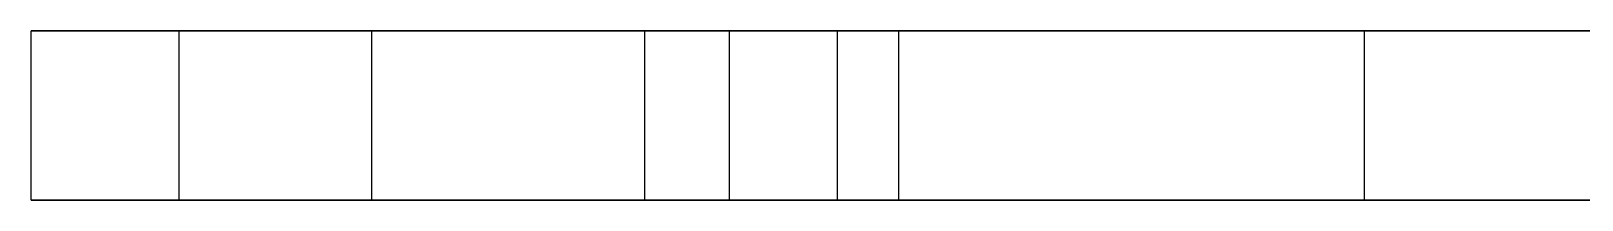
# Model space of a CAD drawing. Header units: millimetres. Extents: x -5 to 104, y -22 to 24.
# Drawn here: x 16.3 to 19.964, y 0 to 0.4 of the extents above; entities that cross this region are included whole.
import ezdxf

# ---------------------------------------------------------------- set-up
doc = ezdxf.new("R2010")
doc.units = ezdxf.units.MM
doc.linetypes.add('DASHED', pattern=[1.524, 1.27, -0.254])
doc.layers.add('HIDDEN', color=8, linetype='DASHED')
doc.layers.add('VISIBLE', color=7, linetype='CONTINUOUS')

msp = doc.modelspace()

# ---------------------------------------------------------------- linework, layer by layer
at = {"layer": 'HIDDEN'}
for points in [[(19.98571, 0.4), (19.84921, 0.4), (19.7127, 0.4), (19.57619, 0.4), (19.43968, 0.4), (19.30317, 0.4), (19.16667, 0.4), (19.03016, 0.4), (18.89365, 0.4), (18.75714, 0.4), (18.62063, 0.4), (18.48413, 0.4), (18.34762, 0.4), (18.21111, 0.4), (18.0746, 0.4), (17.9381, 0.4), (17.80159, 0.4), (17.66508, 0.4), (17.52857, 0.4), (17.39206, 0.4), (17.25556, 0.4), (17.11905, 0.4), (16.98254, 0.4), (16.84603, 0.4), (16.70952, 0.4), (16.57302, 0.4), (16.43651, 0.4), (16.3, 0.4)], [(17.75, 0.4), (17.73254, 0.4), (17.71508, 0.4), (17.69762, 0.4), (17.68016, 0.4), (17.6627, 0.4), (17.64524, 0.4), (17.62778, 0.4), (17.61032, 0.4), (17.59286, 0.4), (17.5754, 0.4), (17.55794, 0.4), (17.54048, 0.4), (17.52302, 0.4), (17.50556, 0.4), (17.4881, 0.4), (17.47063, 0.4), (17.45317, 0.4), (17.43571, 0.4), (17.41825, 0.4), (17.40079, 0.4), (17.38333, 0.4), (17.36587, 0.4), (17.34841, 0.4), (17.33095, 0.4), (17.31349, 0.4), (17.29603, 0.4), (17.27857, 0.4), (17.26111, 0.4), (17.24365, 0.4), (17.22619, 0.4), (17.20873, 0.4), (17.19127, 0.4), (17.17381, 0.4), (17.15635, 0.4), (17.13889, 0.4), (17.12143, 0.4), (17.10397, 0.4), (17.08651, 0.4), (17.06905, 0.4), (17.05159, 0.4), (17.03413, 0.4), (17.01667, 0.4), (16.99921, 0.4), (16.98175, 0.4), (16.96429, 0.4), (16.94683, 0.4), (16.92937, 0.4), (16.9119, 0.4), (16.89444, 0.4), (16.87698, 0.4), (16.85952, 0.4), (16.84206, 0.4), (16.8246, 0.4), (16.80714, 0.4), (16.78968, 0.4), (16.77222, 0.4), (16.75476, 0.4), (16.7373, 0.4), (16.71984, 0.4), (16.70238, 0.4), (16.68492, 0.4), (16.66746, 0.4), (16.65, 0.4)], [(16.65, 0.4), (16.65873, 0.4), (16.66746, 0.4), (16.67619, 0.4), (16.68492, 0.4), (16.69365, 0.4), (16.70238, 0.4), (16.71111, 0.4), (16.71984, 0.4), (16.72857, 0.4), (16.7373, 0.4), (16.74603, 0.4), (16.75476, 0.4), (16.76349, 0.4), (16.77222, 0.4), (16.78095, 0.4), (16.78968, 0.4), (16.79841, 0.4), (16.80714, 0.4), (16.81587, 0.4), (16.8246, 0.4), (16.83333, 0.4), (16.84206, 0.4), (16.85079, 0.4), (16.85952, 0.4), (16.86825, 0.4), (16.87698, 0.4), (16.88571, 0.4), (16.89444, 0.4), (16.90317, 0.4), (16.9119, 0.4), (16.92063, 0.4), (16.92937, 0.4), (16.9381, 0.4), (16.94683, 0.4), (16.95556, 0.4), (16.96429, 0.4), (16.97302, 0.4), (16.98175, 0.4), (16.99048, 0.4), (16.99921, 0.4), (17.00794, 0.4), (17.01667, 0.4), (17.0254, 0.4), (17.03413, 0.4), (17.04286, 0.4), (17.05159, 0.4), (17.06032, 0.4), (17.06905, 0.4), (17.07778, 0.4), (17.08651, 0.4), (17.09524, 0.4), (17.10397, 0.4), (17.1127, 0.4), (17.12143, 0.4), (17.13016, 0.4), (17.13889, 0.4), (17.14762, 0.4), (17.15635, 0.4), (17.16508, 0.4), (17.17381, 0.4), (17.18254, 0.4), (17.19127, 0.4), (17.2, 0.4)], [(16.65, 0), (16.65, 0.4)], [(18.20551, 0.4), (18.18805, 0.4), (18.17059, 0.4), (18.15313, 0.4), (18.13567, 0.4), (18.11821, 0.4), (18.10075, 0.4), (18.08329, 0.4), (18.06583, 0.4), (18.04837, 0.4), (18.03091, 0.4), (18.01345, 0.4), (17.99599, 0.4), (17.97853, 0.4), (17.96107, 0.4), (17.94361, 0.4), (17.92615, 0.4), (17.90869, 0.4), (17.89123, 0.4), (17.87377, 0.4), (17.85631, 0.4), (17.83885, 0.4), (17.82139, 0.4), (17.80393, 0.4), (17.78647, 0.4), (17.76901, 0.4), (17.75155, 0.4), (17.73409, 0.4), (17.71662, 0.4), (17.69916, 0.4), (17.6817, 0.4), (17.66424, 0.4), (17.64678, 0.4), (17.62932, 0.4), (17.61186, 0.4), (17.5944, 0.4), (17.57694, 0.4), (17.55948, 0.4), (17.54202, 0.4), (17.52456, 0.4), (17.5071, 0.4), (17.48964, 0.4), (17.47218, 0.4), (17.45472, 0.4), (17.43726, 0.4), (17.4198, 0.4), (17.40234, 0.4), (17.38488, 0.4), (17.36742, 0.4), (17.34996, 0.4), (17.3325, 0.4), (17.31504, 0.4), (17.29758, 0.4), (17.28012, 0.4), (17.26266, 0.4), (17.2452, 0.4), (17.22774, 0.4), (17.21028, 0.4), (17.19282, 0.4), (17.17535, 0.4), (17.15789, 0.4), (17.14043, 0.4), (17.12297, 0.4), (17.10551, 0.4)], [(17.10551, 0.4), (17.11424, 0.4), (17.12297, 0.4), (17.1317, 0.4), (17.14043, 0.4), (17.14916, 0.4), (17.15789, 0.4), (17.16662, 0.4), (17.17535, 0.4), (17.18409, 0.4), (17.19282, 0.4), (17.20155, 0.4), (17.21028, 0.4), (17.21901, 0.4), (17.22774, 0.4), (17.23647, 0.4), (17.2452, 0.4), (17.25393, 0.4), (17.26266, 0.4), (17.27139, 0.4), (17.28012, 0.4), (17.28885, 0.4), (17.29758, 0.4), (17.30631, 0.4), (17.31504, 0.4), (17.32377, 0.4), (17.3325, 0.4), (17.34123, 0.4), (17.34996, 0.4), (17.35869, 0.4), (17.36742, 0.4), (17.37615, 0.4), (17.38488, 0.4), (17.39361, 0.4), (17.40234, 0.4), (17.41107, 0.4), (17.4198, 0.4), (17.42853, 0.4), (17.43726, 0.4), (17.44599, 0.4), (17.45472, 0.4), (17.46345, 0.4), (17.47218, 0.4), (17.48091, 0.4), (17.48964, 0.4), (17.49837, 0.4), (17.5071, 0.4), (17.51583, 0.4), (17.52456, 0.4), (17.53329, 0.4), (17.54202, 0.4), (17.55075, 0.4), (17.55948, 0.4), (17.56821, 0.4), (17.57694, 0.4), (17.58567, 0.4), (17.5944, 0.4), (17.60313, 0.4), (17.61186, 0.4), (17.62059, 0.4), (17.62932, 0.4), (17.63805, 0.4), (17.64678, 0.4), (17.65551, 0.4)], [(18.20551, 0.4), (18.18805, 0.4), (18.17059, 0.4), (18.15313, 0.4), (18.13567, 0.4), (18.11821, 0.4), (18.10075, 0.4), (18.08329, 0.4), (18.06583, 0.4), (18.04837, 0.4), (18.03091, 0.4), (18.01345, 0.4), (17.99599, 0.4), (17.97853, 0.4), (17.96107, 0.4), (17.94361, 0.4), (17.92615, 0.4), (17.90869, 0.4), (17.89123, 0.4), (17.87377, 0.4), (17.85631, 0.4), (17.83885, 0.4), (17.82139, 0.4), (17.80393, 0.4), (17.78647, 0.4), (17.76901, 0.4), (17.75155, 0.4), (17.73409, 0.4), (17.71662, 0.4), (17.69916, 0.4), (17.6817, 0.4), (17.66424, 0.4), (17.64678, 0.4), (17.62932, 0.4), (17.61186, 0.4), (17.5944, 0.4), (17.57694, 0.4), (17.55948, 0.4), (17.54202, 0.4), (17.52456, 0.4), (17.5071, 0.4), (17.48964, 0.4), (17.47218, 0.4), (17.45472, 0.4), (17.43726, 0.4), (17.4198, 0.4), (17.40234, 0.4), (17.38488, 0.4), (17.36742, 0.4), (17.34996, 0.4), (17.3325, 0.4), (17.31504, 0.4), (17.29758, 0.4), (17.28012, 0.4), (17.26266, 0.4), (17.2452, 0.4), (17.22774, 0.4), (17.21028, 0.4), (17.19282, 0.4), (17.17535, 0.4), (17.15789, 0.4), (17.14043, 0.4), (17.12297, 0.4), (17.10551, 0.4)], [(17.10551, 0.4), (17.11424, 0.4), (17.12297, 0.4), (17.1317, 0.4), (17.14043, 0.4), (17.14916, 0.4), (17.15789, 0.4), (17.16662, 0.4), (17.17535, 0.4), (17.18409, 0.4), (17.19282, 0.4), (17.20155, 0.4), (17.21028, 0.4), (17.21901, 0.4), (17.22774, 0.4), (17.23647, 0.4), (17.2452, 0.4), (17.25393, 0.4), (17.26266, 0.4), (17.27139, 0.4), (17.28012, 0.4), (17.28885, 0.4), (17.29758, 0.4), (17.30631, 0.4), (17.31504, 0.4), (17.32377, 0.4), (17.3325, 0.4), (17.34123, 0.4), (17.34996, 0.4), (17.35869, 0.4), (17.36742, 0.4), (17.37615, 0.4), (17.38488, 0.4), (17.39361, 0.4), (17.40234, 0.4), (17.41107, 0.4), (17.4198, 0.4), (17.42853, 0.4), (17.43726, 0.4), (17.44599, 0.4), (17.45472, 0.4), (17.46345, 0.4), (17.47218, 0.4), (17.48091, 0.4), (17.48964, 0.4), (17.49837, 0.4), (17.5071, 0.4), (17.51583, 0.4), (17.52456, 0.4), (17.53329, 0.4), (17.54202, 0.4), (17.55075, 0.4), (17.55948, 0.4), (17.56821, 0.4), (17.57694, 0.4), (17.58567, 0.4), (17.5944, 0.4), (17.60313, 0.4), (17.61186, 0.4), (17.62059, 0.4), (17.62932, 0.4), (17.63805, 0.4), (17.64678, 0.4), (17.65551, 0.4)], [(17.10551, 0), (17.10551, 0.4)], [(17.10551, 0), (17.10551, 0.4)], [(17.2, 0.4), (17.20873, 0.4), (17.21746, 0.4), (17.22619, 0.4), (17.23492, 0.4), (17.24365, 0.4), (17.25238, 0.4), (17.26111, 0.4), (17.26984, 0.4), (17.27857, 0.4), (17.2873, 0.4), (17.29603, 0.4), (17.30476, 0.4), (17.31349, 0.4), (17.32222, 0.4), (17.33095, 0.4), (17.33968, 0.4), (17.34841, 0.4), (17.35714, 0.4), (17.36587, 0.4), (17.3746, 0.4), (17.38333, 0.4), (17.39206, 0.4), (17.40079, 0.4), (17.40952, 0.4), (17.41825, 0.4), (17.42698, 0.4), (17.43571, 0.4), (17.44444, 0.4), (17.45317, 0.4), (17.4619, 0.4), (17.47063, 0.4), (17.47937, 0.4), (17.4881, 0.4), (17.49683, 0.4), (17.50556, 0.4), (17.51429, 0.4), (17.52302, 0.4), (17.53175, 0.4), (17.54048, 0.4), (17.54921, 0.4), (17.55794, 0.4), (17.56667, 0.4), (17.5754, 0.4), (17.58413, 0.4), (17.59286, 0.4), (17.60159, 0.4), (17.61032, 0.4), (17.61905, 0.4), (17.62778, 0.4), (17.63651, 0.4), (17.64524, 0.4), (17.65397, 0.4), (17.6627, 0.4), (17.67143, 0.4), (17.68016, 0.4), (17.68889, 0.4), (17.69762, 0.4), (17.70635, 0.4), (17.71508, 0.4), (17.72381, 0.4), (17.73254, 0.4), (17.74127, 0.4), (17.75, 0.4)], [(17.65551, 0.4), (17.66424, 0.4), (17.67297, 0.4), (17.6817, 0.4), (17.69043, 0.4), (17.69916, 0.4), (17.70789, 0.4), (17.71662, 0.4), (17.72535, 0.4), (17.73409, 0.4), (17.74282, 0.4), (17.75155, 0.4), (17.76028, 0.4), (17.76901, 0.4), (17.77774, 0.4), (17.78647, 0.4), (17.7952, 0.4), (17.80393, 0.4), (17.81266, 0.4), (17.82139, 0.4), (17.83012, 0.4), (17.83885, 0.4), (17.84758, 0.4), (17.85631, 0.4), (17.86504, 0.4), (17.87377, 0.4), (17.8825, 0.4), (17.89123, 0.4), (17.89996, 0.4), (17.90869, 0.4), (17.91742, 0.4), (17.92615, 0.4), (17.93488, 0.4), (17.94361, 0.4), (17.95234, 0.4), (17.96107, 0.4), (17.9698, 0.4), (17.97853, 0.4), (17.98726, 0.4), (17.99599, 0.4), (18.00472, 0.4), (18.01345, 0.4), (18.02218, 0.4), (18.03091, 0.4), (18.03964, 0.4), (18.04837, 0.4), (18.0571, 0.4), (18.06583, 0.4), (18.07456, 0.4), (18.08329, 0.4), (18.09202, 0.4), (18.10075, 0.4), (18.10948, 0.4), (18.11821, 0.4), (18.12694, 0.4), (18.13567, 0.4), (18.1444, 0.4), (18.15313, 0.4), (18.16186, 0.4), (18.17059, 0.4), (18.17932, 0.4), (18.18805, 0.4), (18.19678, 0.4), (18.20551, 0.4)], [(17.65551, 0.4), (17.66424, 0.4), (17.67297, 0.4), (17.6817, 0.4), (17.69043, 0.4), (17.69916, 0.4), (17.70789, 0.4), (17.71662, 0.4), (17.72535, 0.4), (17.73409, 0.4), (17.74282, 0.4), (17.75155, 0.4), (17.76028, 0.4), (17.76901, 0.4), (17.77774, 0.4), (17.78647, 0.4), (17.7952, 0.4), (17.80393, 0.4), (17.81266, 0.4), (17.82139, 0.4), (17.83012, 0.4), (17.83885, 0.4), (17.84758, 0.4), (17.85631, 0.4), (17.86504, 0.4), (17.87377, 0.4), (17.8825, 0.4), (17.89123, 0.4), (17.89996, 0.4), (17.90869, 0.4), (17.91742, 0.4), (17.92615, 0.4), (17.93488, 0.4), (17.94361, 0.4), (17.95234, 0.4), (17.96107, 0.4), (17.9698, 0.4), (17.97853, 0.4), (17.98726, 0.4), (17.99599, 0.4), (18.00472, 0.4), (18.01345, 0.4), (18.02218, 0.4), (18.03091, 0.4), (18.03964, 0.4), (18.04837, 0.4), (18.0571, 0.4), (18.06583, 0.4), (18.07456, 0.4), (18.08329, 0.4), (18.09202, 0.4), (18.10075, 0.4), (18.10948, 0.4), (18.11821, 0.4), (18.12694, 0.4), (18.13567, 0.4), (18.1444, 0.4), (18.15313, 0.4), (18.16186, 0.4), (18.17059, 0.4), (18.17932, 0.4), (18.18805, 0.4), (18.19678, 0.4), (18.20551, 0.4)], [(17.75, 0), (17.75, 0.4)], [(19.96905, 0.4), (19.88492, 0.4), (19.80079, 0.4), (19.71667, 0.4), (19.63254, 0.4), (19.54841, 0.4), (19.46429, 0.4), (19.38016, 0.4), (19.29603, 0.4), (19.2119, 0.4), (19.12778, 0.4), (19.04365, 0.4), (18.95952, 0.4), (18.8754, 0.4), (18.79127, 0.4), (18.70714, 0.4), (18.62302, 0.4), (18.53889, 0.4), (18.45476, 0.4), (18.37063, 0.4), (18.28651, 0.4), (18.20238, 0.4), (18.11825, 0.4), (18.03413, 0.4), (17.95, 0.4)], [(17.95, 0.4), (17.99206, 0.4), (18.03413, 0.4), (18.07619, 0.4), (18.11825, 0.4), (18.16032, 0.4), (18.20238, 0.4), (18.24444, 0.4), (18.28651, 0.4), (18.32857, 0.4), (18.37063, 0.4), (18.4127, 0.4), (18.45476, 0.4), (18.49683, 0.4), (18.53889, 0.4), (18.58095, 0.4), (18.62302, 0.4), (18.66508, 0.4), (18.70714, 0.4), (18.74921, 0.4), (18.79127, 0.4), (18.83333, 0.4), (18.8754, 0.4), (18.91746, 0.4), (18.95952, 0.4), (19.00159, 0.4), (19.04365, 0.4), (19.08571, 0.4), (19.12778, 0.4), (19.16984, 0.4), (19.2119, 0.4), (19.25397, 0.4), (19.29603, 0.4), (19.3381, 0.4), (19.38016, 0.4), (19.42222, 0.4), (19.46429, 0.4), (19.50635, 0.4), (19.54841, 0.4), (19.59048, 0.4), (19.63254, 0.4), (19.6746, 0.4), (19.71667, 0.4), (19.75873, 0.4), (19.80079, 0.4), (19.84286, 0.4), (19.88492, 0.4), (19.92698, 0.4), (19.96905, 0.4)], [(17.95, 0), (17.95, 0.4)], [(18.20551, 0), (18.20551, 0.4)], [(18.20551, 0), (18.20551, 0.4)], [(19.45, 0.4), (19.43254, 0.4), (19.41508, 0.4), (19.39762, 0.4), (19.38016, 0.4), (19.3627, 0.4), (19.34524, 0.4), (19.32778, 0.4), (19.31032, 0.4), (19.29286, 0.4), (19.2754, 0.4), (19.25794, 0.4), (19.24048, 0.4), (19.22302, 0.4), (19.20556, 0.4), (19.1881, 0.4), (19.17063, 0.4), (19.15317, 0.4), (19.13571, 0.4), (19.11825, 0.4), (19.10079, 0.4), (19.08333, 0.4), (19.06587, 0.4), (19.04841, 0.4), (19.03095, 0.4), (19.01349, 0.4), (18.99603, 0.4), (18.97857, 0.4), (18.96111, 0.4), (18.94365, 0.4), (18.92619, 0.4), (18.90873, 0.4), (18.89127, 0.4), (18.87381, 0.4), (18.85635, 0.4), (18.83889, 0.4), (18.82143, 0.4), (18.80397, 0.4), (18.78651, 0.4), (18.76905, 0.4), (18.75159, 0.4), (18.73413, 0.4), (18.71667, 0.4), (18.69921, 0.4), (18.68175, 0.4), (18.66429, 0.4), (18.64683, 0.4), (18.62937, 0.4), (18.6119, 0.4), (18.59444, 0.4), (18.57698, 0.4), (18.55952, 0.4), (18.54206, 0.4), (18.5246, 0.4), (18.50714, 0.4), (18.48968, 0.4), (18.47222, 0.4), (18.45476, 0.4), (18.4373, 0.4), (18.41984, 0.4), (18.40238, 0.4), (18.38492, 0.4), (18.36746, 0.4), (18.35, 0.4)], [(18.35, 0.4), (18.35873, 0.4), (18.36746, 0.4), (18.37619, 0.4), (18.38492, 0.4), (18.39365, 0.4), (18.40238, 0.4), (18.41111, 0.4), (18.41984, 0.4), (18.42857, 0.4), (18.4373, 0.4), (18.44603, 0.4), (18.45476, 0.4), (18.46349, 0.4), (18.47222, 0.4), (18.48095, 0.4), (18.48968, 0.4), (18.49841, 0.4), (18.50714, 0.4), (18.51587, 0.4), (18.5246, 0.4), (18.53333, 0.4), (18.54206, 0.4), (18.55079, 0.4), (18.55952, 0.4), (18.56825, 0.4), (18.57698, 0.4), (18.58571, 0.4), (18.59444, 0.4), (18.60317, 0.4), (18.6119, 0.4), (18.62063, 0.4), (18.62937, 0.4), (18.6381, 0.4), (18.64683, 0.4), (18.65556, 0.4), (18.66429, 0.4), (18.67302, 0.4), (18.68175, 0.4), (18.69048, 0.4), (18.69921, 0.4), (18.70794, 0.4), (18.71667, 0.4), (18.7254, 0.4), (18.73413, 0.4), (18.74286, 0.4), (18.75159, 0.4), (18.76032, 0.4), (18.76905, 0.4), (18.77778, 0.4), (18.78651, 0.4), (18.79524, 0.4), (18.80397, 0.4), (18.8127, 0.4), (18.82143, 0.4), (18.83016, 0.4), (18.83889, 0.4), (18.84762, 0.4), (18.85635, 0.4), (18.86508, 0.4), (18.87381, 0.4), (18.88254, 0.4), (18.89127, 0.4), (18.9, 0.4)], [(19.45, 0.4), (19.43254, 0.4), (19.41508, 0.4), (19.39762, 0.4), (19.38016, 0.4), (19.3627, 0.4), (19.34524, 0.4), (19.32778, 0.4), (19.31032, 0.4), (19.29286, 0.4), (19.2754, 0.4), (19.25794, 0.4), (19.24048, 0.4), (19.22302, 0.4), (19.20556, 0.4), (19.1881, 0.4), (19.17063, 0.4), (19.15317, 0.4), (19.13571, 0.4), (19.11825, 0.4), (19.10079, 0.4), (19.08333, 0.4), (19.06587, 0.4), (19.04841, 0.4), (19.03095, 0.4), (19.01349, 0.4), (18.99603, 0.4), (18.97857, 0.4), (18.96111, 0.4), (18.94365, 0.4), (18.92619, 0.4), (18.90873, 0.4), (18.89127, 0.4), (18.87381, 0.4), (18.85635, 0.4), (18.83889, 0.4), (18.82143, 0.4), (18.80397, 0.4), (18.78651, 0.4), (18.76905, 0.4), (18.75159, 0.4), (18.73413, 0.4), (18.71667, 0.4), (18.69921, 0.4), (18.68175, 0.4), (18.66429, 0.4), (18.64683, 0.4), (18.62937, 0.4), (18.6119, 0.4), (18.59444, 0.4), (18.57698, 0.4), (18.55952, 0.4), (18.54206, 0.4), (18.5246, 0.4), (18.50714, 0.4), (18.48968, 0.4), (18.47222, 0.4), (18.45476, 0.4), (18.4373, 0.4), (18.41984, 0.4), (18.40238, 0.4), (18.38492, 0.4), (18.36746, 0.4), (18.35, 0.4)], [(18.35, 0.4), (18.35873, 0.4), (18.36746, 0.4), (18.37619, 0.4), (18.38492, 0.4), (18.39365, 0.4), (18.40238, 0.4), (18.41111, 0.4), (18.41984, 0.4), (18.42857, 0.4), (18.4373, 0.4), (18.44603, 0.4), (18.45476, 0.4), (18.46349, 0.4), (18.47222, 0.4), (18.48095, 0.4), (18.48968, 0.4), (18.49841, 0.4), (18.50714, 0.4), (18.51587, 0.4), (18.5246, 0.4), (18.53333, 0.4), (18.54206, 0.4), (18.55079, 0.4), (18.55952, 0.4), (18.56825, 0.4), (18.57698, 0.4), (18.58571, 0.4), (18.59444, 0.4), (18.60317, 0.4), (18.6119, 0.4), (18.62063, 0.4), (18.62937, 0.4), (18.6381, 0.4), (18.64683, 0.4), (18.65556, 0.4), (18.66429, 0.4), (18.67302, 0.4), (18.68175, 0.4), (18.69048, 0.4), (18.69921, 0.4), (18.70794, 0.4), (18.71667, 0.4), (18.7254, 0.4), (18.73413, 0.4), (18.74286, 0.4), (18.75159, 0.4), (18.76032, 0.4), (18.76905, 0.4), (18.77778, 0.4), (18.78651, 0.4), (18.79524, 0.4), (18.80397, 0.4), (18.8127, 0.4), (18.82143, 0.4), (18.83016, 0.4), (18.83889, 0.4), (18.84762, 0.4), (18.85635, 0.4), (18.86508, 0.4), (18.87381, 0.4), (18.88254, 0.4), (18.89127, 0.4), (18.9, 0.4)], [(18.35, 0), (18.35, 0.4)], [(18.35, 0), (18.35, 0.4)], [(18.9, 0.4), (18.90873, 0.4), (18.91746, 0.4), (18.92619, 0.4), (18.93492, 0.4), (18.94365, 0.4), (18.95238, 0.4), (18.96111, 0.4), (18.96984, 0.4), (18.97857, 0.4), (18.9873, 0.4), (18.99603, 0.4), (19.00476, 0.4), (19.01349, 0.4), (19.02222, 0.4), (19.03095, 0.4), (19.03968, 0.4), (19.04841, 0.4), (19.05714, 0.4), (19.06587, 0.4), (19.0746, 0.4), (19.08333, 0.4), (19.09206, 0.4), (19.10079, 0.4), (19.10952, 0.4), (19.11825, 0.4), (19.12698, 0.4), (19.13571, 0.4), (19.14444, 0.4), (19.15317, 0.4), (19.1619, 0.4), (19.17063, 0.4), (19.17937, 0.4), (19.1881, 0.4), (19.19683, 0.4), (19.20556, 0.4), (19.21429, 0.4), (19.22302, 0.4), (19.23175, 0.4), (19.24048, 0.4), (19.24921, 0.4), (19.25794, 0.4), (19.26667, 0.4), (19.2754, 0.4), (19.28413, 0.4), (19.29286, 0.4), (19.30159, 0.4), (19.31032, 0.4), (19.31905, 0.4), (19.32778, 0.4), (19.33651, 0.4), (19.34524, 0.4), (19.35397, 0.4), (19.3627, 0.4), (19.37143, 0.4), (19.38016, 0.4), (19.38889, 0.4), (19.39762, 0.4), (19.40635, 0.4), (19.41508, 0.4), (19.42381, 0.4), (19.43254, 0.4), (19.44127, 0.4), (19.45, 0.4)], [(18.9, 0.4), (18.90873, 0.4), (18.91746, 0.4), (18.92619, 0.4), (18.93492, 0.4), (18.94365, 0.4), (18.95238, 0.4), (18.96111, 0.4), (18.96984, 0.4), (18.97857, 0.4), (18.9873, 0.4), (18.99603, 0.4), (19.00476, 0.4), (19.01349, 0.4), (19.02222, 0.4), (19.03095, 0.4), (19.03968, 0.4), (19.04841, 0.4), (19.05714, 0.4), (19.06587, 0.4), (19.0746, 0.4), (19.08333, 0.4), (19.09206, 0.4), (19.10079, 0.4), (19.10952, 0.4), (19.11825, 0.4), (19.12698, 0.4), (19.13571, 0.4), (19.14444, 0.4), (19.15317, 0.4), (19.1619, 0.4), (19.17063, 0.4), (19.17937, 0.4), (19.1881, 0.4), (19.19683, 0.4), (19.20556, 0.4), (19.21429, 0.4), (19.22302, 0.4), (19.23175, 0.4), (19.24048, 0.4), (19.24921, 0.4), (19.25794, 0.4), (19.26667, 0.4), (19.2754, 0.4), (19.28413, 0.4), (19.29286, 0.4), (19.30159, 0.4), (19.31032, 0.4), (19.31905, 0.4), (19.32778, 0.4), (19.33651, 0.4), (19.34524, 0.4), (19.35397, 0.4), (19.3627, 0.4), (19.37143, 0.4), (19.38016, 0.4), (19.38889, 0.4), (19.39762, 0.4), (19.40635, 0.4), (19.41508, 0.4), (19.42381, 0.4), (19.43254, 0.4), (19.44127, 0.4), (19.45, 0.4)], [(19.45, 0), (19.45, 0.4)], [(19.45, 0), (19.45, 0.4)], [(19.98571, 0), (19.84921, 0), (19.7127, 0), (19.57619, 0), (19.43968, 0), (19.30317, 0), (19.16667, 0), (19.03016, 0), (18.89365, 0), (18.75714, 0), (18.62063, 0), (18.48413, 0), (18.34762, 0), (18.21111, 0), (18.0746, 0), (17.9381, 0), (17.80159, 0), (17.66508, 0), (17.52857, 0), (17.39206, 0), (17.25556, 0), (17.11905, 0), (16.98254, 0), (16.84603, 0), (16.70952, 0), (16.57302, 0), (16.43651, 0), (16.3, 0)], [(17.75, 0), (17.73254, 0), (17.71508, 0), (17.69762, 0), (17.68016, 0), (17.6627, 0), (17.64524, 0), (17.62778, 0), (17.61032, 0), (17.59286, 0), (17.5754, 0), (17.55794, 0), (17.54048, 0), (17.52302, 0), (17.50556, 0), (17.4881, 0), (17.47063, 0), (17.45317, 0), (17.43571, 0), (17.41825, 0), (17.40079, 0), (17.38333, 0), (17.36587, 0), (17.34841, 0), (17.33095, 0), (17.31349, 0), (17.29603, 0), (17.27857, 0), (17.26111, 0), (17.24365, 0), (17.22619, 0), (17.20873, 0), (17.19127, 0), (17.17381, 0), (17.15635, 0), (17.13889, 0), (17.12143, 0), (17.10397, 0), (17.08651, 0), (17.06905, 0), (17.05159, 0), (17.03413, 0), (17.01667, 0), (16.99921, 0), (16.98175, 0), (16.96429, 0), (16.94683, 0), (16.92937, 0), (16.9119, 0), (16.89444, 0), (16.87698, 0), (16.85952, 0), (16.84206, 0), (16.8246, 0), (16.80714, 0), (16.78968, 0), (16.77222, 0), (16.75476, 0), (16.7373, 0), (16.71984, 0), (16.70238, 0), (16.68492, 0), (16.66746, 0), (16.65, 0)], [(16.65, 0), (16.65873, 0), (16.66746, 0), (16.67619, 0), (16.68492, 0), (16.69365, 0), (16.70238, 0), (16.71111, 0), (16.71984, 0), (16.72857, 0), (16.7373, 0), (16.74603, 0), (16.75476, 0), (16.76349, 0), (16.77222, 0), (16.78095, 0), (16.78968, 0), (16.79841, 0), (16.80714, 0), (16.81587, 0), (16.8246, 0), (16.83333, 0), (16.84206, 0), (16.85079, 0), (16.85952, 0), (16.86825, 0), (16.87698, 0), (16.88571, 0), (16.89444, 0), (16.90317, 0), (16.9119, 0), (16.92063, 0), (16.92937, 0), (16.9381, 0), (16.94683, 0), (16.95556, 0), (16.96429, 0), (16.97302, 0), (16.98175, 0), (16.99048, 0), (16.99921, 0), (17.00794, 0), (17.01667, 0), (17.0254, 0), (17.03413, 0), (17.04286, 0), (17.05159, 0), (17.06032, 0), (17.06905, 0), (17.07778, 0), (17.08651, 0), (17.09524, 0), (17.10397, 0), (17.1127, 0), (17.12143, 0), (17.13016, 0), (17.13889, 0), (17.14762, 0), (17.15635, 0), (17.16508, 0), (17.17381, 0), (17.18254, 0), (17.19127, 0), (17.2, 0)], [(18.20551, 0), (18.18805, 0), (18.17059, 0), (18.15313, 0), (18.13567, 0), (18.11821, 0), (18.10075, 0), (18.08329, 0), (18.06583, 0), (18.04837, 0), (18.03091, 0), (18.01345, 0), (17.99599, 0), (17.97853, 0), (17.96107, 0), (17.94361, 0), (17.92615, 0), (17.90869, 0), (17.89123, 0), (17.87377, 0), (17.85631, 0), (17.83885, 0), (17.82139, 0), (17.80393, 0), (17.78647, 0), (17.76901, 0), (17.75155, 0), (17.73409, 0), (17.71662, 0), (17.69916, 0), (17.6817, 0), (17.66424, 0), (17.64678, 0), (17.62932, 0), (17.61186, 0), (17.5944, 0), (17.57694, 0), (17.55948, 0), (17.54202, 0), (17.52456, 0), (17.5071, 0), (17.48964, 0), (17.47218, 0), (17.45472, 0), (17.43726, 0), (17.4198, 0), (17.40234, 0), (17.38488, 0), (17.36742, 0), (17.34996, 0), (17.3325, 0), (17.31504, 0), (17.29758, 0), (17.28012, 0), (17.26266, 0), (17.2452, 0), (17.22774, 0), (17.21028, 0), (17.19282, 0), (17.17535, 0), (17.15789, 0), (17.14043, 0), (17.12297, 0), (17.10551, 0)], [(17.10551, 0), (17.11424, 0), (17.12297, 0), (17.1317, 0), (17.14043, 0), (17.14916, 0), (17.15789, 0), (17.16662, 0), (17.17535, 0), (17.18409, 0), (17.19282, 0), (17.20155, 0), (17.21028, 0), (17.21901, 0), (17.22774, 0), (17.23647, 0), (17.2452, 0), (17.25393, 0), (17.26266, 0), (17.27139, 0), (17.28012, 0), (17.28885, 0), (17.29758, 0), (17.30631, 0), (17.31504, 0), (17.32377, 0), (17.3325, 0), (17.34123, 0), (17.34996, 0), (17.35869, 0), (17.36742, 0), (17.37615, 0), (17.38488, 0), (17.39361, 0), (17.40234, 0), (17.41107, 0), (17.4198, 0), (17.42853, 0), (17.43726, 0), (17.44599, 0), (17.45472, 0), (17.46345, 0), (17.47218, 0), (17.48091, 0), (17.48964, 0), (17.49837, 0), (17.5071, 0), (17.51583, 0), (17.52456, 0), (17.53329, 0), (17.54202, 0), (17.55075, 0), (17.55948, 0), (17.56821, 0), (17.57694, 0), (17.58567, 0), (17.5944, 0), (17.60313, 0), (17.61186, 0), (17.62059, 0), (17.62932, 0), (17.63805, 0), (17.64678, 0), (17.65551, 0)], [(18.20551, 0), (18.18805, 0), (18.17059, 0), (18.15313, 0), (18.13567, 0), (18.11821, 0), (18.10075, 0), (18.08329, 0), (18.06583, 0), (18.04837, 0), (18.03091, 0), (18.01345, 0), (17.99599, 0), (17.97853, 0), (17.96107, 0), (17.94361, 0), (17.92615, 0), (17.90869, 0), (17.89123, 0), (17.87377, 0), (17.85631, 0), (17.83885, 0), (17.82139, 0), (17.80393, 0), (17.78647, 0), (17.76901, 0), (17.75155, 0), (17.73409, 0), (17.71662, 0), (17.69916, 0), (17.6817, 0), (17.66424, 0), (17.64678, 0), (17.62932, 0), (17.61186, 0), (17.5944, 0), (17.57694, 0), (17.55948, 0), (17.54202, 0), (17.52456, 0), (17.5071, 0), (17.48964, 0), (17.47218, 0), (17.45472, 0), (17.43726, 0), (17.4198, 0), (17.40234, 0), (17.38488, 0), (17.36742, 0), (17.34996, 0), (17.3325, 0), (17.31504, 0), (17.29758, 0), (17.28012, 0), (17.26266, 0), (17.2452, 0), (17.22774, 0), (17.21028, 0), (17.19282, 0), (17.17535, 0), (17.15789, 0), (17.14043, 0), (17.12297, 0), (17.10551, 0)], [(17.10551, 0), (17.11424, 0), (17.12297, 0), (17.1317, 0), (17.14043, 0), (17.14916, 0), (17.15789, 0), (17.16662, 0), (17.17535, 0), (17.18409, 0), (17.19282, 0), (17.20155, 0), (17.21028, 0), (17.21901, 0), (17.22774, 0), (17.23647, 0), (17.2452, 0), (17.25393, 0), (17.26266, 0), (17.27139, 0), (17.28012, 0), (17.28885, 0), (17.29758, 0), (17.30631, 0), (17.31504, 0), (17.32377, 0), (17.3325, 0), (17.34123, 0), (17.34996, 0), (17.35869, 0), (17.36742, 0), (17.37615, 0), (17.38488, 0), (17.39361, 0), (17.40234, 0), (17.41107, 0), (17.4198, 0), (17.42853, 0), (17.43726, 0), (17.44599, 0), (17.45472, 0), (17.46345, 0), (17.47218, 0), (17.48091, 0), (17.48964, 0), (17.49837, 0), (17.5071, 0), (17.51583, 0), (17.52456, 0), (17.53329, 0), (17.54202, 0), (17.55075, 0), (17.55948, 0), (17.56821, 0), (17.57694, 0), (17.58567, 0), (17.5944, 0), (17.60313, 0), (17.61186, 0), (17.62059, 0), (17.62932, 0), (17.63805, 0), (17.64678, 0), (17.65551, 0)], [(17.2, 0), (17.20873, 0), (17.21746, 0), (17.22619, 0), (17.23492, 0), (17.24365, 0), (17.25238, 0), (17.26111, 0), (17.26984, 0), (17.27857, 0), (17.2873, 0), (17.29603, 0), (17.30476, 0), (17.31349, 0), (17.32222, 0), (17.33095, 0), (17.33968, 0), (17.34841, 0), (17.35714, 0), (17.36587, 0), (17.3746, 0), (17.38333, 0), (17.39206, 0), (17.40079, 0), (17.40952, 0), (17.41825, 0), (17.42698, 0), (17.43571, 0), (17.44444, 0), (17.45317, 0), (17.4619, 0), (17.47063, 0), (17.47937, 0), (17.4881, 0), (17.49683, 0), (17.50556, 0), (17.51429, 0), (17.52302, 0), (17.53175, 0), (17.54048, 0), (17.54921, 0), (17.55794, 0), (17.56667, 0), (17.5754, 0), (17.58413, 0), (17.59286, 0), (17.60159, 0), (17.61032, 0), (17.61905, 0), (17.62778, 0), (17.63651, 0), (17.64524, 0), (17.65397, 0), (17.6627, 0), (17.67143, 0), (17.68016, 0), (17.68889, 0), (17.69762, 0), (17.70635, 0), (17.71508, 0), (17.72381, 0), (17.73254, 0), (17.74127, 0), (17.75, 0)], [(17.65551, 0), (17.66424, 0), (17.67297, 0), (17.6817, 0), (17.69043, 0), (17.69916, 0), (17.70789, 0), (17.71662, 0), (17.72535, 0), (17.73409, 0), (17.74282, 0), (17.75155, 0), (17.76028, 0), (17.76901, 0), (17.77774, 0), (17.78647, 0), (17.7952, 0), (17.80393, 0), (17.81266, 0), (17.82139, 0), (17.83012, 0), (17.83885, 0), (17.84758, 0), (17.85631, 0), (17.86504, 0), (17.87377, 0), (17.8825, 0), (17.89123, 0), (17.89996, 0), (17.90869, 0), (17.91742, 0), (17.92615, 0), (17.93488, 0), (17.94361, 0), (17.95234, 0), (17.96107, 0), (17.9698, 0), (17.97853, 0), (17.98726, 0), (17.99599, 0), (18.00472, 0), (18.01345, 0), (18.02218, 0), (18.03091, 0), (18.03964, 0), (18.04837, 0), (18.0571, 0), (18.06583, 0), (18.07456, 0), (18.08329, 0), (18.09202, 0), (18.10075, 0), (18.10948, 0), (18.11821, 0), (18.12694, 0), (18.13567, 0), (18.1444, 0), (18.15313, 0), (18.16186, 0), (18.17059, 0), (18.17932, 0), (18.18805, 0), (18.19678, 0), (18.20551, 0)], [(17.65551, 0), (17.66424, 0), (17.67297, 0), (17.6817, 0), (17.69043, 0), (17.69916, 0), (17.70789, 0), (17.71662, 0), (17.72535, 0), (17.73409, 0), (17.74282, 0), (17.75155, 0), (17.76028, 0), (17.76901, 0), (17.77774, 0), (17.78647, 0), (17.7952, 0), (17.80393, 0), (17.81266, 0), (17.82139, 0), (17.83012, 0), (17.83885, 0), (17.84758, 0), (17.85631, 0), (17.86504, 0), (17.87377, 0), (17.8825, 0), (17.89123, 0), (17.89996, 0), (17.90869, 0), (17.91742, 0), (17.92615, 0), (17.93488, 0), (17.94361, 0), (17.95234, 0), (17.96107, 0), (17.9698, 0), (17.97853, 0), (17.98726, 0), (17.99599, 0), (18.00472, 0), (18.01345, 0), (18.02218, 0), (18.03091, 0), (18.03964, 0), (18.04837, 0), (18.0571, 0), (18.06583, 0), (18.07456, 0), (18.08329, 0), (18.09202, 0), (18.10075, 0), (18.10948, 0), (18.11821, 0), (18.12694, 0), (18.13567, 0), (18.1444, 0), (18.15313, 0), (18.16186, 0), (18.17059, 0), (18.17932, 0), (18.18805, 0), (18.19678, 0), (18.20551, 0)], [(19.96905, 0), (19.88492, 0), (19.80079, 0), (19.71667, 0), (19.63254, 0), (19.54841, 0), (19.46429, 0), (19.38016, 0), (19.29603, 0), (19.2119, 0), (19.12778, 0), (19.04365, 0), (18.95952, 0), (18.8754, 0), (18.79127, 0), (18.70714, 0), (18.62302, 0), (18.53889, 0), (18.45476, 0), (18.37063, 0), (18.28651, 0), (18.20238, 0), (18.11825, 0), (18.03413, 0), (17.95, 0)], [(17.95, 0), (17.99206, 0), (18.03413, 0), (18.07619, 0), (18.11825, 0), (18.16032, 0), (18.20238, 0), (18.24444, 0), (18.28651, 0), (18.32857, 0), (18.37063, 0), (18.4127, 0), (18.45476, 0), (18.49683, 0), (18.53889, 0), (18.58095, 0), (18.62302, 0), (18.66508, 0), (18.70714, 0), (18.74921, 0), (18.79127, 0), (18.83333, 0), (18.8754, 0), (18.91746, 0), (18.95952, 0), (19.00159, 0), (19.04365, 0), (19.08571, 0), (19.12778, 0), (19.16984, 0), (19.2119, 0), (19.25397, 0), (19.29603, 0), (19.3381, 0), (19.38016, 0), (19.42222, 0), (19.46429, 0), (19.50635, 0), (19.54841, 0), (19.59048, 0), (19.63254, 0), (19.6746, 0), (19.71667, 0), (19.75873, 0), (19.80079, 0), (19.84286, 0), (19.88492, 0), (19.92698, 0), (19.96905, 0)], [(19.45, 0), (19.43254, 0), (19.41508, 0), (19.39762, 0), (19.38016, 0), (19.3627, 0), (19.34524, 0), (19.32778, 0), (19.31032, 0), (19.29286, 0), (19.2754, 0), (19.25794, 0), (19.24048, 0), (19.22302, 0), (19.20556, 0), (19.1881, 0), (19.17063, 0), (19.15317, 0), (19.13571, 0), (19.11825, 0), (19.10079, 0), (19.08333, 0), (19.06587, 0), (19.04841, 0), (19.03095, 0), (19.01349, 0), (18.99603, 0), (18.97857, 0), (18.96111, 0), (18.94365, 0), (18.92619, 0), (18.90873, 0), (18.89127, 0), (18.87381, 0), (18.85635, 0), (18.83889, 0), (18.82143, 0), (18.80397, 0), (18.78651, 0), (18.76905, 0), (18.75159, 0), (18.73413, 0), (18.71667, 0), (18.69921, 0), (18.68175, 0), (18.66429, 0), (18.64683, 0), (18.62937, 0), (18.6119, 0), (18.59444, 0), (18.57698, 0), (18.55952, 0), (18.54206, 0), (18.5246, 0), (18.50714, 0), (18.48968, 0), (18.47222, 0), (18.45476, 0), (18.4373, 0), (18.41984, 0), (18.40238, 0), (18.38492, 0), (18.36746, 0), (18.35, 0)], [(18.35, 0), (18.35873, 0), (18.36746, 0), (18.37619, 0), (18.38492, 0), (18.39365, 0), (18.40238, 0), (18.41111, 0), (18.41984, 0), (18.42857, 0), (18.4373, 0), (18.44603, 0), (18.45476, 0), (18.46349, 0), (18.47222, 0), (18.48095, 0), (18.48968, 0), (18.49841, 0), (18.50714, 0), (18.51587, 0), (18.5246, 0), (18.53333, 0), (18.54206, 0), (18.55079, 0), (18.55952, 0), (18.56825, 0), (18.57698, 0), (18.58571, 0), (18.59444, 0), (18.60317, 0), (18.6119, 0), (18.62063, 0), (18.62937, 0), (18.6381, 0), (18.64683, 0), (18.65556, 0), (18.66429, 0), (18.67302, 0), (18.68175, 0), (18.69048, 0), (18.69921, 0), (18.70794, 0), (18.71667, 0), (18.7254, 0), (18.73413, 0), (18.74286, 0), (18.75159, 0), (18.76032, 0), (18.76905, 0), (18.77778, 0), (18.78651, 0), (18.79524, 0), (18.80397, 0), (18.8127, 0), (18.82143, 0), (18.83016, 0), (18.83889, 0), (18.84762, 0), (18.85635, 0), (18.86508, 0), (18.87381, 0), (18.88254, 0), (18.89127, 0), (18.9, 0)], [(19.45, 0), (19.43254, 0), (19.41508, 0), (19.39762, 0), (19.38016, 0), (19.3627, 0), (19.34524, 0), (19.32778, 0), (19.31032, 0), (19.29286, 0), (19.2754, 0), (19.25794, 0), (19.24048, 0), (19.22302, 0), (19.20556, 0), (19.1881, 0), (19.17063, 0), (19.15317, 0), (19.13571, 0), (19.11825, 0), (19.10079, 0), (19.08333, 0), (19.06587, 0), (19.04841, 0), (19.03095, 0), (19.01349, 0), (18.99603, 0), (18.97857, 0), (18.96111, 0), (18.94365, 0), (18.92619, 0), (18.90873, 0), (18.89127, 0), (18.87381, 0), (18.85635, 0), (18.83889, 0), (18.82143, 0), (18.80397, 0), (18.78651, 0), (18.76905, 0), (18.75159, 0), (18.73413, 0), (18.71667, 0), (18.69921, 0), (18.68175, 0), (18.66429, 0), (18.64683, 0), (18.62937, 0), (18.6119, 0), (18.59444, 0), (18.57698, 0), (18.55952, 0), (18.54206, 0), (18.5246, 0), (18.50714, 0), (18.48968, 0), (18.47222, 0), (18.45476, 0), (18.4373, 0), (18.41984, 0), (18.40238, 0), (18.38492, 0), (18.36746, 0), (18.35, 0)], [(18.35, 0), (18.35873, 0), (18.36746, 0), (18.37619, 0), (18.38492, 0), (18.39365, 0), (18.40238, 0), (18.41111, 0), (18.41984, 0), (18.42857, 0), (18.4373, 0), (18.44603, 0), (18.45476, 0), (18.46349, 0), (18.47222, 0), (18.48095, 0), (18.48968, 0), (18.49841, 0), (18.50714, 0), (18.51587, 0), (18.5246, 0), (18.53333, 0), (18.54206, 0), (18.55079, 0), (18.55952, 0), (18.56825, 0), (18.57698, 0), (18.58571, 0), (18.59444, 0), (18.60317, 0), (18.6119, 0), (18.62063, 0), (18.62937, 0), (18.6381, 0), (18.64683, 0), (18.65556, 0), (18.66429, 0), (18.67302, 0), (18.68175, 0), (18.69048, 0), (18.69921, 0), (18.70794, 0), (18.71667, 0), (18.7254, 0), (18.73413, 0), (18.74286, 0), (18.75159, 0), (18.76032, 0), (18.76905, 0), (18.77778, 0), (18.78651, 0), (18.79524, 0), (18.80397, 0), (18.8127, 0), (18.82143, 0), (18.83016, 0), (18.83889, 0), (18.84762, 0), (18.85635, 0), (18.86508, 0), (18.87381, 0), (18.88254, 0), (18.89127, 0), (18.9, 0)], [(18.9, 0), (18.90873, 0), (18.91746, 0), (18.92619, 0), (18.93492, 0), (18.94365, 0), (18.95238, 0), (18.96111, 0), (18.96984, 0), (18.97857, 0), (18.9873, 0), (18.99603, 0), (19.00476, 0), (19.01349, 0), (19.02222, 0), (19.03095, 0), (19.03968, 0), (19.04841, 0), (19.05714, 0), (19.06587, 0), (19.0746, 0), (19.08333, 0), (19.09206, 0), (19.10079, 0), (19.10952, 0), (19.11825, 0), (19.12698, 0), (19.13571, 0), (19.14444, 0), (19.15317, 0), (19.1619, 0), (19.17063, 0), (19.17937, 0), (19.1881, 0), (19.19683, 0), (19.20556, 0), (19.21429, 0), (19.22302, 0), (19.23175, 0), (19.24048, 0), (19.24921, 0), (19.25794, 0), (19.26667, 0), (19.2754, 0), (19.28413, 0), (19.29286, 0), (19.30159, 0), (19.31032, 0), (19.31905, 0), (19.32778, 0), (19.33651, 0), (19.34524, 0), (19.35397, 0), (19.3627, 0), (19.37143, 0), (19.38016, 0), (19.38889, 0), (19.39762, 0), (19.40635, 0), (19.41508, 0), (19.42381, 0), (19.43254, 0), (19.44127, 0), (19.45, 0)], [(18.9, 0), (18.90873, 0), (18.91746, 0), (18.92619, 0), (18.93492, 0), (18.94365, 0), (18.95238, 0), (18.96111, 0), (18.96984, 0), (18.97857, 0), (18.9873, 0), (18.99603, 0), (19.00476, 0), (19.01349, 0), (19.02222, 0), (19.03095, 0), (19.03968, 0), (19.04841, 0), (19.05714, 0), (19.06587, 0), (19.0746, 0), (19.08333, 0), (19.09206, 0), (19.10079, 0), (19.10952, 0), (19.11825, 0), (19.12698, 0), (19.13571, 0), (19.14444, 0), (19.15317, 0), (19.1619, 0), (19.17063, 0), (19.17937, 0), (19.1881, 0), (19.19683, 0), (19.20556, 0), (19.21429, 0), (19.22302, 0), (19.23175, 0), (19.24048, 0), (19.24921, 0), (19.25794, 0), (19.26667, 0), (19.2754, 0), (19.28413, 0), (19.29286, 0), (19.30159, 0), (19.31032, 0), (19.31905, 0), (19.32778, 0), (19.33651, 0), (19.34524, 0), (19.35397, 0), (19.3627, 0), (19.37143, 0), (19.38016, 0), (19.38889, 0), (19.39762, 0), (19.40635, 0), (19.41508, 0), (19.42381, 0), (19.43254, 0), (19.44127, 0), (19.45, 0)]]:
    msp.add_lwpolyline(points, dxfattribs=at)
at = {"layer": 'VISIBLE'}
for points in [[(16.3, 0.4), (16.36825, 0.4), (16.43651, 0.4), (16.50476, 0.4), (16.57302, 0.4), (16.64127, 0.4), (16.70952, 0.4), (16.77778, 0.4), (16.84603, 0.4), (16.91429, 0.4), (16.98254, 0.4), (17.05079, 0.4), (17.11905, 0.4), (17.1873, 0.4), (17.25556, 0.4), (17.32381, 0.4), (17.39206, 0.4), (17.46032, 0.4), (17.52857, 0.4), (17.59683, 0.4), (17.66508, 0.4), (17.73333, 0.4), (17.80159, 0.4), (17.86984, 0.4), (17.9381, 0.4), (18.00635, 0.4), (18.0746, 0.4), (18.14286, 0.4), (18.21111, 0.4), (18.27937, 0.4), (18.34762, 0.4), (18.41587, 0.4), (18.48413, 0.4), (18.55238, 0.4), (18.62063, 0.4), (18.68889, 0.4), (18.75714, 0.4), (18.8254, 0.4), (18.89365, 0.4), (18.9619, 0.4), (19.03016, 0.4), (19.09841, 0.4), (19.16667, 0.4), (19.23492, 0.4), (19.30317, 0.4), (19.37143, 0.4), (19.43968, 0.4), (19.50794, 0.4), (19.57619, 0.4), (19.64444, 0.4), (19.7127, 0.4), (19.78095, 0.4), (19.84921, 0.4), (19.91746, 0.4), (19.98571, 0.4)], [(16.3, 0), (16.3, 0.4)], [(16.3, 0), (16.36825, 0), (16.43651, 0), (16.50476, 0), (16.57302, 0), (16.64127, 0), (16.70952, 0), (16.77778, 0), (16.84603, 0), (16.91429, 0), (16.98254, 0), (17.05079, 0), (17.11905, 0), (17.1873, 0), (17.25556, 0), (17.32381, 0), (17.39206, 0), (17.46032, 0), (17.52857, 0), (17.59683, 0), (17.66508, 0), (17.73333, 0), (17.80159, 0), (17.86984, 0), (17.9381, 0), (18.00635, 0), (18.0746, 0), (18.14286, 0), (18.21111, 0), (18.27937, 0), (18.34762, 0), (18.41587, 0), (18.48413, 0), (18.55238, 0), (18.62063, 0), (18.68889, 0), (18.75714, 0), (18.8254, 0), (18.89365, 0), (18.9619, 0), (19.03016, 0), (19.09841, 0), (19.16667, 0), (19.23492, 0), (19.30317, 0), (19.37143, 0), (19.43968, 0), (19.50794, 0), (19.57619, 0), (19.64444, 0), (19.7127, 0), (19.78095, 0), (19.84921, 0), (19.91746, 0), (19.98571, 0)]]:
    msp.add_lwpolyline(points, dxfattribs=at)

doc.saveas('drawing.dxf')
